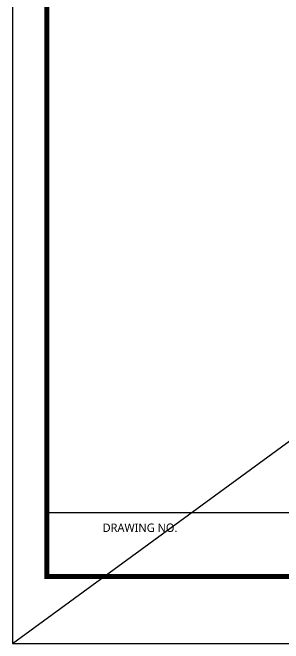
# Model space of a CAD drawing. Extents: x 1481 to 3160, y 4681 to 5260.
# Drawn here: x 1480.6 to 1580.8, y 4681.2 to 4914.9 of the extents above; entities that cross this region are included whole.
import ezdxf

# ---------------------------------------------------------------- set-up
doc = ezdxf.new("R2010")
doc.units = 0
doc.header["$LTSCALE"] = 30
doc.header["$MEASUREMENT"] = 0
doc.layers.get('0').update_dxf_attribs({"linetype": 'CONTINUOUS'})
doc.styles.add('Daelim Dimension', font='NanumGothic.ttf')

msp = doc.modelspace()

# ---------------------------------------------------------------- linework, layer by layer
at = {"ltscale": 0.5}
msp.add_line((1480.63, 4681.18), (2270.51, 5259.94), dxfattribs=at)
at = {"color": 5}
msp.add_line((1493.33, 4729.67), (2129.35, 4729.67), dxfattribs=at)
at = {"ltscale": 0.5}
msp.add_lwpolyline([(1480.63, 4681.18), (2270.51, 4681.18), (2270.51, 5259.94), (1480.63, 5259.94)], close=True, dxfattribs=at)
at = {"color": 5, "linetype": 'ByBlock', "lineweight": 200, "const_width": 1.82}
msp.add_lwpolyline([(1493.33, 4705.96), (2257.73, 4705.96), (2257.73, 5246.5), (1493.33, 5246.5)], close=True, dxfattribs=at)

# ---------------------------------------------------------------- texts
at = {"color": 5, "ltscale": 40, "style": 'Daelim Dimension'}
msp.add_text('DRAWING NO.', height=3.1171, dxfattribs=at).set_placement((1513.93, 4722.47))

doc.saveas('drawing.dxf')
